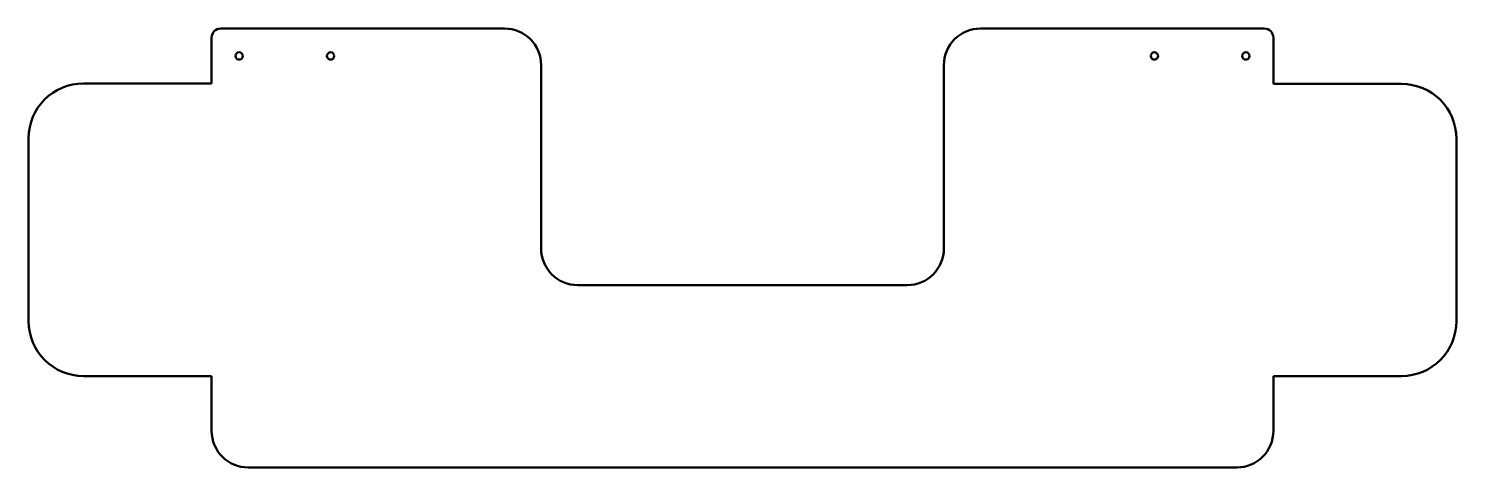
# Model space of a CAD drawing. Header units: millimetres. Extents: x -180 to 600, y 29 to 269.
import ezdxf

# ---------------------------------------------------------------- set-up
doc = ezdxf.new("R2010")
doc.units = ezdxf.units.MM
doc.layers.add('Visible (ISO)', color=7, linetype='Continuous', lineweight=50)

msp = doc.modelspace()

# ---------------------------------------------------------------- linework, layer by layer
at = {"layer": 'Visible (ISO)'}
for p, q in [((80, 268.5), (-75, 268.5)), ((495, 268.5), (340, 268.5)), ((-80, 263.5), (-80, 238.5)), ((500, 238.21), (500, 263.5)), ((100, 148.21), (100, 248.5)), ((320, 248.5), (320, 148.21)), ((-80, 238.5), (-150, 238.5)), ((570, 238.21), (500, 238.21)), ((-180, 208.5), (-180, 108.5)), ((600, 108.5), (600, 208.21)), ((300, 128.21), (120, 128.21)), ((-150, 78.5), (-80, 78.5)), ((-80, 78.5), (-80, 48.5)), ((500, 48.5), (500, 78.5)), ((500, 78.5), (570, 78.5)), ((-60, 28.5), (480, 28.5))]:
    msp.add_line(p, q, dxfattribs=at)
for centre in [(-65, 253.5), (-15, 253.5), (435, 253.5), (485, 253.5)]:
    msp.add_circle(centre, 2, dxfattribs=at)
for centre, radius, start, end in [((-75, 263.5), 5, 90, 180), ((80, 248.5), 20, 0, 90), ((340, 248.5), 20, 90, 180), ((495, 263.5), 5, 0, 90), ((-150, 208.5), 30, 90, 180), ((570, 208.21), 30, 0, 90), ((120, 148.21), 20, 180, 270), ((300, 148.21), 20, 270, 0), ((-150, 108.5), 30, 180, 270), ((570, 108.5), 30, 270, 0), ((-60, 48.5), 20, 180, 270), ((480, 48.5), 20, 270, 0)]:
    msp.add_arc(centre, radius, start, end, dxfattribs=at)

doc.saveas('drawing.dxf')
